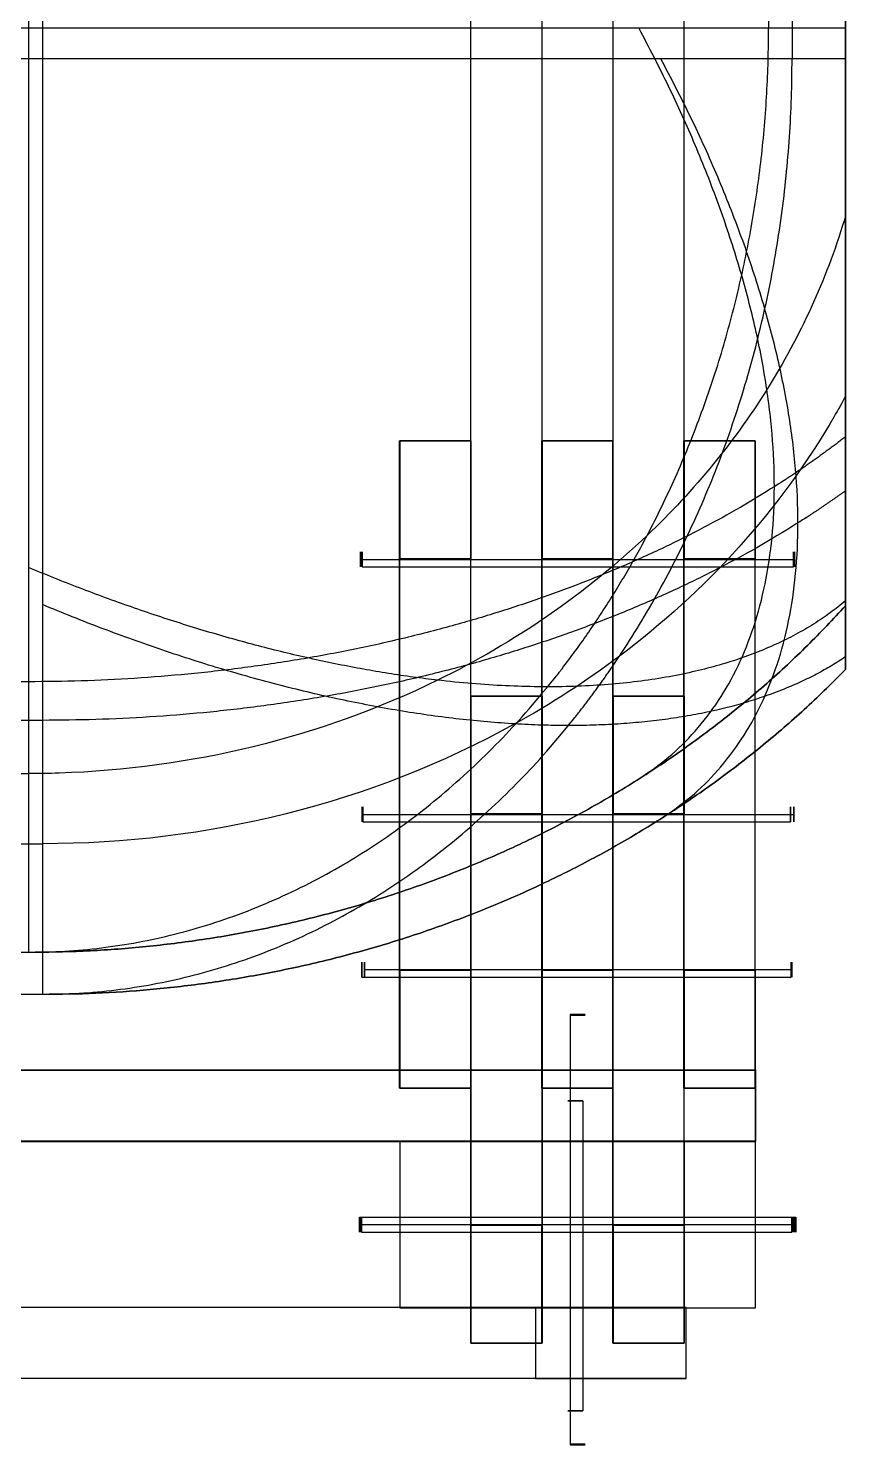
# Model space of a CAD drawing. Header units: millimetres. Extents: x -295 to 1561, y -7 to 1236.
# Drawn here: x -19.8 to 23.8, y -7.3 to 68.4 of the extents above; entities that cross this region are included whole.
import ezdxf

# ---------------------------------------------------------------- set-up
doc = ezdxf.new("R2010")
doc.units = ezdxf.units.MM
doc.header["$MEASUREMENT"] = 0
for name, color, linetype, true_color in [('00_主架構', 7, 'Continuous', 0x000000), ('00_主架構$01_小斜撐', 7, 'Continuous', 0x3f0000), ('00_主架構$02_大斜撐', 7, 'Continuous', 0x7f0000), ('00_主架構$03_橫撐', 7, 'Continuous', 0x3f0000), ('21_螺絲', 5, 'Continuous', 0x0000ff), ('竹編', 7, 'Continuous', 0x000000), ('草地', 7, 'Continuous', 0x000000)]:
    doc.layers.add(name, color=color, linetype=linetype, true_color=true_color)

msp = doc.modelspace()

# ---------------------------------------------------------------- linework, layer by layer
at = {"layer": '00_主架構'}
for points in [[(3.8, 0, 8.9), (3.8, 200, 8.9), (3.8, 400, 8.9)], [(3.8, 0), (3.8, 200), (3.8, 400)], [(3.8, 0, 300), (3.8, 200, 300), (3.8, 400, 300)], [(3.8, 0, 291.1), (3.8, 200, 291.1), (3.8, 400, 291.1)], [(7.6, 0, 8.9), (7.6, 200, 8.9), (7.6, 400, 8.9)], [(7.6, 0), (7.6, 200), (7.6, 400)], [(7.6, 0, 300), (7.6, 200, 300), (7.6, 400, 300)], [(7.6, 0, 291.1), (7.6, 200, 291.1), (7.6, 400, 291.1)], [(11.4, 0, 8.9), (11.4, 200, 8.9), (11.4, 400, 8.9)], [(11.4, 0), (11.4, 200), (11.4, 400)], [(11.4, 0, 300), (11.4, 200, 300), (11.4, 400, 300)], [(11.4, 0, 291.1), (11.4, 200, 291.1), (11.4, 400, 291.1)], [(15.2, 0, 8.9), (15.2, 200, 8.9), (15.2, 400, 8.9)], [(15.2, 0), (15.2, 200), (15.2, 400)], [(15.2, 0, 300), (15.2, 200, 300), (15.2, 400, 300)], [(15.2, 0, 291.1), (15.2, 200, 291.1), (15.2, 400, 291.1)], [(3.8, 8.9), (1.9, 8.9), (0, 8.9)], [(0, 8.9), (0, 8.9, 150), (0, 8.9, 300)], [(3.8, 8.9, 300), (1.9, 8.9, 300), (0, 8.9, 300)], [(0, 8.9), (0, 4.45), (0, 0)], [(0, 8.9, 300), (0, 4.45, 300), (0, 0, 300)], [(3.8, 0), (3.8, 4.45), (3.8, 8.9)], [(3.8, 8.9), (3.8, 8.9, 150), (3.8, 8.9, 300)], [(3.8, 0, 300), (3.8, 4.45, 300), (3.8, 8.9, 300)], [(11.4, 8.9), (9.5, 8.9), (7.6, 8.9)], [(7.6, 8.9), (7.6, 8.9, 150), (7.6, 8.9, 300)], [(11.4, 8.9, 300), (9.5, 8.9, 300), (7.6, 8.9, 300)], [(7.6, 8.9), (7.6, 4.45), (7.6, 0)], [(7.6, 8.9, 300), (7.6, 4.45, 300), (7.6, 0, 300)], [(11.4, 0), (11.4, 4.45), (11.4, 8.9)], [(11.4, 8.9), (11.4, 8.9, 150), (11.4, 8.9, 300)], [(11.4, 0, 300), (11.4, 4.45, 300), (11.4, 8.9, 300)], [(19, 8.9), (17.1, 8.9), (15.2, 8.9)], [(15.2, 8.9), (15.2, 8.9, 150), (15.2, 8.9, 300)], [(19, 8.9, 300), (17.1, 8.9, 300), (15.2, 8.9, 300)], [(15.2, 8.9), (15.2, 4.45), (15.2, 0)], [(15.2, 8.9, 300), (15.2, 4.45, 300), (15.2, 0, 300)], [(19, 0), (19, 4.45), (19, 8.9)], [(19, 8.9), (19, 8.9, 150), (19, 8.9, 300)], [(19, 0, 300), (19, 4.45, 300), (19, 8.9, 300)], [(0, 0), (1.9, 0), (3.8, 0)], [(0, 0, 300), (1.9, 0, 300), (3.8, 0, 300)], [(0, 0), (0, 0, 150), (0, 0, 300)], [(7.6, 0), (5.7, 0), (3.8, 0)], [(3.8, 0), (3.8, 0, 4.45), (3.8, 0, 8.9)], [(3.8, 0, 300), (5.7, 0, 300), (7.6, 0, 300)], [(7.6, 0, 291.1), (5.7, 0, 291.1), (3.8, 0, 291.1)], [(3.8, 0, 291.1), (3.8, 0, 295.55), (3.8, 0, 300)], [(3.8, 0), (3.8, 0, 150), (3.8, 0, 300)], [(7.6, 0, 8.9), (7.6, 0, 4.45), (7.6, 0)], [(7.6, 0), (9.5, 0), (11.4, 0)], [(7.6, 0, 300), (9.5, 0, 300), (11.4, 0, 300)], [(7.6, 0), (7.6, 0, 150), (7.6, 0, 300)], [(7.6, 0, 300), (7.6, 0, 295.55), (7.6, 0, 291.1)], [(15.2, 0), (13.3, 0), (11.4, 0)], [(11.4, 0), (11.4, 0, 4.45), (11.4, 0, 8.9)], [(11.4, 0), (11.4, 0, 150), (11.4, 0, 300)], [(11.4, 0, 300), (13.3, 0, 300), (15.2, 0, 300)], [(15.2, 0, 291.1), (13.3, 0, 291.1), (11.4, 0, 291.1)], [(11.4, 0, 291.1), (11.4, 0, 295.55), (11.4, 0, 300)], [(15.2, 0, 8.9), (15.2, 0, 4.45), (15.2, 0)], [(15.2, 0), (17.1, 0), (19, 0)], [(15.2, 0, 300), (17.1, 0, 300), (19, 0, 300)], [(15.2, 0), (15.2, 0, 150), (15.2, 0, 300)], [(15.2, 0, 300), (15.2, 0, 295.55), (15.2, 0, 291.1)], [(19, 0), (19, 0, 150), (19, 0, 300)], [(3.8, 0, 8.9), (5.7, 0, 8.9), (7.6, 0, 8.9)], [(11.4, 0, 8.9), (13.3, 0, 8.9), (15.2, 0, 8.9)]]:
    msp.add_open_spline(points, degree=2, dxfattribs=at)
at = {"layer": '00_主架構$01_小斜撐'}
for points in [[(-0.012, 46.329, 4.415), (1.888, 46.329, 4.415), (3.788, 46.329, 4.415)], [(-0.012, 18.044, 32.699), (-0.012, 32.186, 18.557), (-0.012, 46.329, 4.415)], [(-0.012, 40.035, -1.879), (-0.012, 43.182, 1.268), (-0.012, 46.329, 4.415)], [(0, 18.044, 267.301), (0, 32.186, 281.443), (0, 46.329, 295.585)], [(3.8, 46.329, 295.585), (1.9, 46.329, 295.585), (0, 46.329, 295.585)], [(0, 46.329, 295.585), (0, 43.182, 298.732), (0, 40.035, 301.879)], [(3.788, 18.044, 32.699), (3.788, 32.186, 18.557), (3.788, 46.329, 4.415)], [(3.788, 46.329, 4.415), (3.788, 43.182, 1.268), (3.788, 40.035, -1.879)], [(3.8, 18.044, 267.301), (3.8, 32.186, 281.443), (3.8, 46.329, 295.585)], [(3.8, 40.035, 301.879), (3.8, 43.182, 298.732), (3.8, 46.329, 295.585)], [(7.588, 46.329, 4.415), (9.488, 46.329, 4.415), (11.388, 46.329, 4.415)], [(7.588, 18.044, 32.699), (7.588, 32.186, 18.557), (7.588, 46.329, 4.415)], [(7.588, 40.035, -1.879), (7.588, 43.182, 1.268), (7.588, 46.329, 4.415)], [(7.6, 18.044, 267.301), (7.6, 32.186, 281.443), (7.6, 46.329, 295.585)], [(11.4, 46.329, 295.585), (9.5, 46.329, 295.585), (7.6, 46.329, 295.585)], [(7.6, 46.329, 295.585), (7.6, 43.182, 298.732), (7.6, 40.035, 301.879)], [(11.388, 18.044, 32.699), (11.388, 32.186, 18.557), (11.388, 46.329, 4.415)], [(11.388, 46.329, 4.415), (11.388, 43.182, 1.268), (11.388, 40.035, -1.879)], [(11.4, 18.044, 267.301), (11.4, 32.186, 281.443), (11.4, 46.329, 295.585)], [(11.4, 40.035, 301.879), (11.4, 43.182, 298.732), (11.4, 46.329, 295.585)], [(15.182, 46.329, 4.415), (17.082, 46.329, 4.415), (18.982, 46.329, 4.415)], [(15.182, 18.044, 32.699), (15.182, 32.186, 18.557), (15.182, 46.329, 4.415)], [(15.182, 40.035, -1.879), (15.182, 43.182, 1.268), (15.182, 46.329, 4.415)], [(15.194, 18.044, 267.301), (15.194, 32.186, 281.443), (15.194, 46.329, 295.585)], [(18.994, 46.329, 295.585), (17.094, 46.329, 295.585), (15.194, 46.329, 295.585)], [(15.194, 46.329, 295.585), (15.194, 43.182, 298.732), (15.194, 40.035, 301.879)], [(18.982, 18.044, 32.699), (18.982, 32.186, 18.557), (18.982, 46.329, 4.415)], [(18.982, 46.329, 4.415), (18.982, 43.182, 1.268), (18.982, 40.035, -1.879)], [(18.994, 18.044, 267.301), (18.994, 32.186, 281.443), (18.994, 46.329, 295.585)], [(18.994, 40.035, 301.879), (18.994, 43.182, 298.732), (18.994, 46.329, 295.585)], [(-0.012, 11.751, 26.406), (-0.012, 25.893, 12.264), (-0.012, 40.035, -1.879)], [(3.788, 40.035, -1.879), (1.888, 40.035, -1.879), (-0.012, 40.035, -1.879)], [(0, 40.035, 301.879), (1.9, 40.035, 301.879), (3.8, 40.035, 301.879)], [(0, 11.751, 273.594), (0, 25.893, 287.736), (0, 40.035, 301.879)], [(3.788, 11.751, 26.406), (3.788, 25.893, 12.264), (3.788, 40.035, -1.879)], [(3.8, 11.751, 273.594), (3.8, 25.893, 287.736), (3.8, 40.035, 301.879)], [(7.588, 11.751, 26.406), (7.588, 25.893, 12.264), (7.588, 40.035, -1.879)], [(11.388, 40.035, -1.879), (9.488, 40.035, -1.879), (7.588, 40.035, -1.879)], [(7.6, 40.035, 301.879), (9.5, 40.035, 301.879), (11.4, 40.035, 301.879)], [(7.6, 11.751, 273.594), (7.6, 25.893, 287.736), (7.6, 40.035, 301.879)], [(11.388, 11.751, 26.406), (11.388, 25.893, 12.264), (11.388, 40.035, -1.879)], [(11.4, 11.751, 273.594), (11.4, 25.893, 287.736), (11.4, 40.035, 301.879)], [(15.182, 11.751, 26.406), (15.182, 25.893, 12.264), (15.182, 40.035, -1.879)], [(18.982, 40.035, -1.879), (17.082, 40.035, -1.879), (15.182, 40.035, -1.879)], [(15.194, 40.035, 301.879), (17.094, 40.035, 301.879), (18.994, 40.035, 301.879)], [(15.194, 11.751, 273.594), (15.194, 25.893, 287.736), (15.194, 40.035, 301.879)], [(18.982, 11.751, 26.406), (18.982, 25.893, 12.264), (18.982, 40.035, -1.879)], [(18.994, 11.751, 273.594), (18.994, 25.893, 287.736), (18.994, 40.035, 301.879)], [(7.588, 32.699, 18.044), (5.688, 32.699, 18.044), (3.788, 32.699, 18.044)], [(3.788, 32.699, 18.044), (3.788, 18.557, 32.186), (3.788, 4.415, 46.329)], [(3.788, 32.699, 18.044), (3.788, 29.552, 14.898), (3.788, 26.406, 11.751)], [(3.8, 32.699, 281.956), (5.7, 32.699, 281.956), (7.6, 32.699, 281.956)], [(3.8, 32.699, 281.956), (3.8, 18.557, 267.814), (3.8, 4.415, 253.671)], [(3.8, 26.406, 288.249), (3.8, 29.552, 285.102), (3.8, 32.699, 281.956)], [(7.588, 26.406, 11.751), (7.588, 29.552, 14.898), (7.588, 32.699, 18.044)], [(7.588, 32.699, 18.044), (7.588, 18.557, 32.186), (7.588, 4.415, 46.329)], [(7.6, 32.699, 281.956), (7.6, 18.557, 267.814), (7.6, 4.415, 253.671)], [(7.6, 32.699, 281.956), (7.6, 29.552, 285.102), (7.6, 26.406, 288.249)], [(11.388, 32.699, 18.044), (13.288, 32.699, 18.044), (15.188, 32.699, 18.044)], [(11.388, 4.415, 46.329), (11.388, 18.557, 32.186), (11.388, 32.699, 18.044)], [(11.388, 26.406, 11.751), (11.388, 29.552, 14.898), (11.388, 32.699, 18.044)], [(11.4, 4.415, 253.671), (11.4, 18.557, 267.814), (11.4, 32.699, 281.956)], [(15.2, 32.699, 281.956), (13.3, 32.699, 281.956), (11.4, 32.699, 281.956)], [(11.4, 32.699, 281.956), (11.4, 29.552, 285.102), (11.4, 26.406, 288.249)], [(15.188, 4.415, 46.329), (15.188, 18.557, 32.186), (15.188, 32.699, 18.044)], [(15.188, 32.699, 18.044), (15.188, 29.552, 14.898), (15.188, 26.406, 11.751)], [(15.2, 4.415, 253.671), (15.2, 18.557, 267.814), (15.2, 32.699, 281.956)], [(15.2, 26.406, 288.249), (15.2, 29.552, 285.102), (15.2, 32.699, 281.956)], [(3.788, 26.406, 11.751), (5.688, 26.406, 11.751), (7.588, 26.406, 11.751)], [(3.788, 26.406, 11.751), (3.788, 12.264, 25.893), (3.788, -1.879, 40.035)], [(7.6, 26.406, 288.249), (5.7, 26.406, 288.249), (3.8, 26.406, 288.249)], [(3.8, 26.406, 288.249), (3.8, 12.264, 274.107), (3.8, -1.879, 259.965)], [(7.588, 26.406, 11.751), (7.588, 12.264, 25.893), (7.588, -1.879, 40.035)], [(7.6, 26.406, 288.249), (7.6, 12.264, 274.107), (7.6, -1.879, 259.965)], [(11.388, -1.879, 40.035), (11.388, 12.264, 25.893), (11.388, 26.406, 11.751)], [(15.188, 26.406, 11.751), (13.288, 26.406, 11.751), (11.388, 26.406, 11.751)], [(11.4, 26.406, 288.249), (13.3, 26.406, 288.249), (15.2, 26.406, 288.249)], [(11.4, -1.879, 259.965), (11.4, 12.264, 274.107), (11.4, 26.406, 288.249)], [(15.188, -1.879, 40.035), (15.188, 12.264, 25.893), (15.188, 26.406, 11.751)], [(15.2, -1.879, 259.965), (15.2, 12.264, 274.107), (15.2, 26.406, 288.249)], [(-0.012, 18.044, 32.699), (1.888, 18.044, 32.699), (3.788, 18.044, 32.699)], [(-0.012, 11.751, 26.406), (-0.012, 14.898, 29.552), (-0.012, 18.044, 32.699)], [(3.8, 18.044, 267.301), (1.9, 18.044, 267.301), (0, 18.044, 267.301)], [(0, 18.044, 267.301), (0, 14.898, 270.448), (0, 11.751, 273.594)], [(3.788, 18.044, 32.699), (3.788, 14.898, 29.552), (3.788, 11.751, 26.406)], [(3.8, 11.751, 273.594), (3.8, 14.898, 270.448), (3.8, 18.044, 267.301)], [(7.588, 18.044, 32.699), (9.488, 18.044, 32.699), (11.388, 18.044, 32.699)], [(7.588, 11.751, 26.406), (7.588, 14.898, 29.552), (7.588, 18.044, 32.699)], [(11.4, 18.044, 267.301), (9.5, 18.044, 267.301), (7.6, 18.044, 267.301)], [(7.6, 18.044, 267.301), (7.6, 14.898, 270.448), (7.6, 11.751, 273.594)], [(11.388, 18.044, 32.699), (11.388, 14.898, 29.552), (11.388, 11.751, 26.406)], [(11.4, 11.751, 273.594), (11.4, 14.898, 270.448), (11.4, 18.044, 267.301)], [(15.182, 18.044, 32.699), (17.082, 18.044, 32.699), (18.982, 18.044, 32.699)], [(15.182, 11.751, 26.406), (15.182, 14.898, 29.552), (15.182, 18.044, 32.699)], [(18.994, 18.044, 267.301), (17.094, 18.044, 267.301), (15.194, 18.044, 267.301)], [(15.194, 18.044, 267.301), (15.194, 14.898, 270.448), (15.194, 11.751, 273.594)], [(18.982, 18.044, 32.699), (18.982, 14.898, 29.552), (18.982, 11.751, 26.406)], [(18.994, 11.751, 273.594), (18.994, 14.898, 270.448), (18.994, 18.044, 267.301)], [(3.788, 11.751, 26.406), (1.888, 11.751, 26.406), (-0.012, 11.751, 26.406)], [(0, 11.751, 273.594), (1.9, 11.751, 273.594), (3.8, 11.751, 273.594)], [(11.388, 11.751, 26.406), (9.488, 11.751, 26.406), (7.588, 11.751, 26.406)], [(7.6, 11.751, 273.594), (9.5, 11.751, 273.594), (11.4, 11.751, 273.594)], [(18.982, 11.751, 26.406), (17.082, 11.751, 26.406), (15.182, 11.751, 26.406)], [(15.194, 11.751, 273.594), (17.094, 11.751, 273.594), (18.994, 11.751, 273.594)], [(7.588, 4.415, 46.329), (5.688, 4.415, 46.329), (3.788, 4.415, 46.329)], [(3.788, 4.415, 46.329), (3.788, 1.268, 43.182), (3.788, -1.879, 40.035)], [(3.8, 4.415, 253.671), (5.7, 4.415, 253.671), (7.6, 4.415, 253.671)], [(3.8, -1.879, 259.965), (3.8, 1.268, 256.818), (3.8, 4.415, 253.671)], [(7.588, -1.879, 40.035), (7.588, 1.268, 43.182), (7.588, 4.415, 46.329)], [(7.6, 4.415, 253.671), (7.6, 1.268, 256.818), (7.6, -1.879, 259.965)], [(11.388, 4.415, 46.329), (13.288, 4.415, 46.329), (15.188, 4.415, 46.329)], [(11.388, -1.879, 40.035), (11.388, 1.268, 43.182), (11.388, 4.415, 46.329)], [(15.2, 4.415, 253.671), (13.3, 4.415, 253.671), (11.4, 4.415, 253.671)], [(11.4, 4.415, 253.671), (11.4, 1.268, 256.818), (11.4, -1.879, 259.965)], [(15.188, 4.415, 46.329), (15.188, 1.268, 43.182), (15.188, -1.879, 40.035)], [(15.2, -1.879, 259.965), (15.2, 1.268, 256.818), (15.2, 4.415, 253.671)], [(3.788, -1.879, 40.035), (5.688, -1.879, 40.035), (7.588, -1.879, 40.035)], [(7.6, -1.879, 259.965), (5.7, -1.879, 259.965), (3.8, -1.879, 259.965)], [(15.188, -1.879, 40.035), (13.288, -1.879, 40.035), (11.388, -1.879, 40.035)], [(11.4, -1.879, 259.965), (13.3, -1.879, 259.965), (15.2, -1.879, 259.965)]]:
    msp.add_open_spline(points, degree=2, dxfattribs=at)
at = {"layer": '00_主架構$02_大斜撐'}
for points in [[(7.25, 0.019, 5.346), (-61.069, 0.019, 150.027), (-129.387, 0.019, 294.708)], [(15.298, 0.019, 9.146), (-53.021, 0.019, 153.827), (-121.339, 0.019, 298.508)], [(15.298, 0.019, 9.146), (11.274, 0.019, 7.246), (7.25, 0.019, 5.346)], [(7.25, 0.019, 5.346), (7.25, -1.881, 5.346), (7.25, -3.781, 5.346)], [(15.298, -3.781, 9.146), (15.298, -1.881, 9.146), (15.298, 0.019, 9.146)], [(7.25, -3.781, 5.346), (-61.069, -3.781, 150.027), (-129.387, -3.781, 294.708)], [(15.298, -3.781, 9.146), (-53.021, -3.781, 153.827), (-121.339, -3.781, 298.508)], [(7.25, -3.781, 5.346), (11.274, -3.781, 7.246), (15.298, -3.781, 9.146)]]:
    msp.add_open_spline(points, degree=2, dxfattribs=at)
at = {"layer": '00_主架構$03_橫撐'}
for points in [[(-281, 12.725, 145.55), (-131, 12.725, 145.55), (19, 12.725, 145.55)], [(-281, 12.725, 154.45), (-131, 12.725, 154.45), (19, 12.725, 154.45)], [(-281, 12.7, 8.9), (-131, 12.7, 8.9), (19, 12.7, 8.9)], [(-281, 12.7, 17.8), (-131, 12.7, 17.8), (19, 12.7, 17.8)], [(19, 8.925, 145.55), (19, 10.825, 145.55), (19, 12.725, 145.55)], [(19, 12.725, 145.55), (19, 12.725, 150), (19, 12.725, 154.45)], [(19, 12.725, 154.45), (19, 10.825, 154.45), (19, 8.925, 154.45)], [(19, 8.9, 8.9), (19, 10.8, 8.9), (19, 12.7, 8.9)], [(19, 12.7, 8.9), (19, 12.7, 13.35), (19, 12.7, 17.8)], [(19, 12.7, 17.8), (19, 10.8, 17.8), (19, 8.9, 17.8)], [(-281, 8.925, 145.55), (-131, 8.925, 145.55), (19, 8.925, 145.55)], [(-281, 8.925, 154.45), (-131, 8.925, 154.45), (19, 8.925, 154.45)], [(-281, 8.9, 8.9), (-131, 8.9, 8.9), (19, 8.9, 8.9)], [(-281, 8.9, 17.8), (-131, 8.9, 17.8), (19, 8.9, 17.8)], [(19, 8.925, 154.45), (19, 8.925, 150), (19, 8.925, 145.55)], [(19, 8.9, 17.8), (19, 8.9, 13.35), (19, 8.9, 8.9)]]:
    msp.add_open_spline(points, degree=2, dxfattribs=at)
at = {"layer": '21_螺絲'}
for points in [[(-2.097, 40, 295.15), (-2.097, 40.4, 295.15), (-2.097, 40.4, 295.55), (-2.097, 40.4, 295.95), (-2.097, 40, 295.95), (-2.097, 39.6, 295.95), (-2.097, 39.6, 295.55), (-2.097, 39.6, 295.15), (-2.097, 40, 295.15)], [(-2.011, 39.6, 4.45), (-2.011, 39.6, 4.05), (-2.011, 40, 4.05), (-2.011, 40.4, 4.05), (-2.011, 40.4, 4.45), (-2.011, 40.4, 4.85), (-2.011, 40, 4.85), (-2.011, 39.6, 4.85), (-2.011, 39.6, 4.45)], [(21.035, 39.6, 4.45), (21.035, 39.6, 4.05), (21.035, 40, 4.05), (21.035, 40.4, 4.05), (21.035, 40.4, 4.45), (21.035, 40.4, 4.85), (21.035, 40, 4.85), (21.035, 39.6, 4.85), (21.035, 39.6, 4.45)], [(21.084, 40, 295.15), (21.084, 40.4, 295.15), (21.084, 40.4, 295.55), (21.084, 40.4, 295.95), (21.084, 40, 295.95), (21.084, 39.6, 295.95), (21.084, 39.6, 295.55), (21.084, 39.6, 295.15), (21.084, 40, 295.15)], [(-2.019, 26.37, 281.52), (-2.019, 26.77, 281.52), (-2.019, 26.77, 281.92), (-2.019, 26.77, 282.32), (-2.019, 26.37, 282.32), (-2.019, 25.97, 282.32), (-2.019, 25.97, 281.92), (-2.019, 25.97, 281.52), (-2.019, 26.37, 281.52)], [(-1.982, 25.97, 18.08), (-1.982, 25.97, 17.68), (-1.982, 26.37, 17.68), (-1.982, 26.77, 17.68), (-1.982, 26.77, 18.08), (-1.982, 26.77, 18.48), (-1.982, 26.37, 18.48), (-1.982, 25.97, 18.48), (-1.982, 25.97, 18.08)], [(20.881, 25.97, 18.08), (20.881, 25.97, 17.68), (20.881, 26.37, 17.68), (20.881, 26.77, 17.68), (20.881, 26.77, 18.08), (20.881, 26.77, 18.48), (20.881, 26.37, 18.48), (20.881, 25.97, 18.48), (20.881, 25.97, 18.08)], [(21.058, 26.37, 281.52), (21.058, 26.77, 281.52), (21.058, 26.77, 281.92), (21.058, 26.77, 282.32), (21.058, 26.37, 282.32), (21.058, 25.97, 282.32), (21.058, 25.97, 281.92), (21.058, 25.97, 281.52), (21.058, 26.37, 281.52)], [(-2.028, 17.68, 26.37), (-2.028, 17.68, 25.97), (-2.028, 18.08, 25.97), (-2.028, 18.48, 25.97), (-2.028, 18.48, 26.37), (-2.028, 18.48, 26.77), (-2.028, 18.08, 26.77), (-2.028, 17.68, 26.77), (-2.028, 17.68, 26.37)], [(-1.886, 18.08, 273.23), (-1.886, 18.48, 273.23), (-1.886, 18.48, 273.63), (-1.886, 18.48, 274.03), (-1.886, 18.08, 274.03), (-1.886, 17.68, 274.03), (-1.886, 17.68, 273.63), (-1.886, 17.68, 273.23), (-1.886, 18.08, 273.23)], [(20.917, 17.68, 26.37), (20.917, 17.68, 25.97), (20.917, 18.08, 25.97), (20.917, 18.48, 25.97), (20.917, 18.48, 26.37), (20.917, 18.48, 26.77), (20.917, 18.08, 26.77), (20.917, 17.68, 26.77), (20.917, 17.68, 26.37)], [(20.95, 18.08, 273.23), (20.95, 18.48, 273.23), (20.95, 18.48, 273.63), (20.95, 18.48, 274.03), (20.95, 18.08, 274.03), (20.95, 17.68, 274.03), (20.95, 17.68, 273.63), (20.95, 17.68, 273.23), (20.95, 18.08, 273.23)], [(9.1, 15.673, 150), (9.1, 15.673, 149.6), (9.5, 15.673, 149.6), (9.9, 15.673, 149.6), (9.9, 15.673, 150), (9.9, 15.673, 150.4), (9.5, 15.673, 150.4), (9.1, 15.673, 150.4), (9.1, 15.673, 150)], [(9.1, 15.648, 13.35), (9.1, 15.648, 12.95), (9.5, 15.648, 12.95), (9.9, 15.648, 12.95), (9.9, 15.648, 13.35), (9.9, 15.648, 13.75), (9.5, 15.648, 13.75), (9.1, 15.648, 13.75), (9.1, 15.648, 13.35)], [(9.774, 11.066, 11.259), (9.785, 11.066, 11.659), (9.385, 11.066, 11.67), (8.985, 11.066, 11.681), (8.974, 11.066, 11.281), (8.963, 11.066, 10.881), (9.363, 11.066, 10.87), (9.763, 11.066, 10.859), (9.774, 11.066, 11.259)], [(-2.155, 4.85, 4.45), (-2.155, 4.85, 4.85), (-2.155, 4.45, 4.85), (-2.155, 4.05, 4.85), (-2.155, 4.05, 4.45), (-2.155, 4.05, 4.05), (-2.155, 4.45, 4.05), (-2.155, 4.85, 4.05), (-2.155, 4.85, 4.45)], [(-2.146, 4.85, 295.55), (-2.146, 4.85, 295.95), (-2.146, 4.45, 295.95), (-2.146, 4.05, 295.95), (-2.146, 4.05, 295.55), (-2.146, 4.05, 295.15), (-2.146, 4.45, 295.15), (-2.146, 4.85, 295.15), (-2.146, 4.85, 295.55)], [(-2.088, 4.45, 259.6), (-2.088, 4.85, 259.6), (-2.088, 4.85, 260), (-2.088, 4.85, 260.4), (-2.088, 4.45, 260.4), (-2.088, 4.05, 260.4), (-2.088, 4.05, 260), (-2.088, 4.05, 259.6), (-2.088, 4.45, 259.6)], [(-2.049, 4.05, 40), (-2.049, 4.05, 39.6), (-2.049, 4.45, 39.6), (-2.049, 4.85, 39.6), (-2.049, 4.85, 40), (-2.049, 4.85, 40.4), (-2.049, 4.45, 40.4), (-2.049, 4.05, 40.4), (-2.049, 4.05, 40)], [(20.94, 4.05, 40), (20.94, 4.05, 39.6), (20.94, 4.45, 39.6), (20.94, 4.85, 39.6), (20.94, 4.85, 40), (20.94, 4.85, 40.4), (20.94, 4.45, 40.4), (20.94, 4.05, 40.4), (20.94, 4.05, 40)], [(21.015, 4.45, 259.6), (21.015, 4.85, 259.6), (21.015, 4.85, 260), (21.015, 4.85, 260.4), (21.015, 4.45, 260.4), (21.015, 4.05, 260.4), (21.015, 4.05, 260), (21.015, 4.05, 259.6), (21.015, 4.45, 259.6)], [(21.078, 4.85, 4.45), (21.078, 4.85, 4.85), (21.078, 4.45, 4.85), (21.078, 4.05, 4.85), (21.078, 4.05, 4.45), (21.078, 4.05, 4.05), (21.078, 4.45, 4.05), (21.078, 4.85, 4.05), (21.078, 4.85, 4.45)], [(21.151, 4.85, 295.55), (21.151, 4.85, 295.95), (21.151, 4.45, 295.95), (21.151, 4.05, 295.95), (21.151, 4.05, 295.55), (21.151, 4.05, 295.15), (21.151, 4.45, 295.15), (21.151, 4.85, 295.15), (21.151, 4.85, 295.55)], [(9.774, -5.501, 11.259), (9.785, -5.501, 11.659), (9.385, -5.501, 11.67), (8.985, -5.501, 11.681), (8.974, -5.501, 11.281), (8.963, -5.501, 10.881), (9.363, -5.501, 10.87), (9.763, -5.501, 10.859), (9.774, -5.501, 11.259)], [(9.1, -7.285, 150), (9.1, -7.285, 149.6), (9.5, -7.285, 149.6), (9.9, -7.285, 149.6), (9.9, -7.285, 150), (9.9, -7.285, 150.4), (9.5, -7.285, 150.4), (9.1, -7.285, 150.4), (9.1, -7.285, 150)], [(9.1, -7.31, 13.35), (9.1, -7.31, 12.95), (9.5, -7.31, 12.95), (9.9, -7.31, 12.95), (9.9, -7.31, 13.35), (9.9, -7.31, 13.75), (9.5, -7.31, 13.75), (9.1, -7.31, 13.75), (9.1, -7.31, 13.35)]]:
    msp.add_rational_spline(points, [1, 0.707106781187, 1, 0.707106781187, 1, 0.707106781187, 1, 0.707106781187, 1], degree=2, knots=[0, 0, 0, 0.628319, 0.628319, 1.256637, 1.256637, 1.884956, 1.884956, 2.513274, 2.513274, 2.513274], dxfattribs=at)
for points in [[(-2.097, 40, 295.15), (9.494, 40, 295.15), (21.084, 40, 295.15)], [(-2.011, 39.6, 4.45), (9.512, 39.6, 4.45), (21.035, 39.6, 4.45)], [(-2.019, 26.37, 281.52), (9.52, 26.37, 281.52), (21.058, 26.37, 281.52)], [(-1.982, 25.97, 18.08), (9.45, 25.97, 18.08), (20.881, 25.97, 18.08)], [(-2.028, 17.68, 26.37), (9.445, 17.68, 26.37), (20.917, 17.68, 26.37)], [(-1.886, 18.08, 273.23), (9.532, 18.08, 273.23), (20.95, 18.08, 273.23)], [(9.1, 15.673, 150), (9.1, 4.194, 150), (9.1, -7.285, 150)], [(9.1, 15.648, 13.35), (9.1, 4.169, 13.35), (9.1, -7.31, 13.35)], [(9.774, 11.066, 11.259), (9.774, 2.783, 11.259), (9.774, -5.501, 11.259)], [(-2.155, 4.85, 4.45), (9.462, 4.85, 4.45), (21.078, 4.85, 4.45)], [(-2.146, 4.85, 295.55), (9.503, 4.85, 295.55), (21.151, 4.85, 295.55)], [(-2.088, 4.45, 259.6), (9.463, 4.45, 259.6), (21.015, 4.45, 259.6)], [(-2.049, 4.05, 40), (9.446, 4.05, 40), (20.94, 4.05, 40)]]:
    msp.add_open_spline(points, degree=2, dxfattribs=at)
at = {"layer": '竹編'}
for p, q in [((-19.088, 333.285, 286.458), (-19.088, 66.754, 286.458)), ((-19.847, 331.63, 285.249), (-19.847, 68.383, 285.249)), ((-19.847, 68.383, 285.249), (-201.73, 68.383, 285.249)), ((-19.088, 66.754, 286.458), (-203.259, 66.754, 286.458))]:
    msp.add_line(p, q, dxfattribs=at)
for points in [[(20.958, 333.285, 271.813), (20.958, 200.02, 271.813), (20.958, 66.754, 271.813)], [(23.82, 333.285, 269.091), (23.82, 200.02, 269.091), (23.82, 66.754, 269.091)], [(23.82, 68.383, 266.753), (23.82, 200.006, 266.753), (23.82, 331.63, 266.753)], [(23.82, 58.388, 33.875), (23.82, 53.561, 33.875), (23.82, 48.734, 33.875)], [(23.82, 37.525, 235.947), (23.82, 37.525, 149.484), (23.82, 37.525, 63.02)], [(23.82, 37.525, 168.072), (23.82, 35.823, 168.072), (23.82, 34.12, 168.072)], [(23.82, 34.12, 61.082), (23.82, 34.12, 148.77), (23.82, 34.12, 236.458)], [(-19.847, 33.463, 270.809), (-110.789, 33.463, 270.809), (-201.73, 33.463, 270.809)], [(19.702, 33.463, 63.02), (19.702, 33.463, 149.484), (19.702, 33.463, 235.947)], [(-19.088, 31.399, 271.813), (-111.174, 31.399, 271.813), (-203.259, 31.399, 271.813)], [(20.958, 31.399, 61.082), (20.958, 31.399, 148.77), (20.958, 31.399, 236.458)], [(-201.73, 28.552, 33.875), (-110.789, 28.552, 33.875), (-19.847, 28.552, 33.875)], [(-203.259, 24.804, 33.875), (-111.174, 24.804, 33.875), (-19.088, 24.804, 33.875)], [(-19.847, 18.999, 63.02), (-110.789, 18.999, 63.02), (-201.73, 18.999, 63.02)], [(-19.847, 18.999, 235.947), (-110.789, 18.999, 235.947), (-201.73, 18.999, 235.947)], [(-19.847, 18.999, 63.02), (-19.847, 18.999, 149.484), (-19.847, 18.999, 235.947)], [(-19.088, 16.754, 61.082), (-111.174, 16.754, 61.082), (-203.259, 16.754, 61.082)], [(-19.088, 16.754, 236.458), (-111.174, 16.754, 236.458), (-203.259, 16.754, 236.458)], [(-19.088, 16.754, 148.77), (-111.174, 16.754, 148.77), (-203.259, 16.754, 148.77)], [(-19.088, 16.754, 61.082), (-19.088, 16.754, 148.77), (-19.088, 16.754, 236.458)]]:
    msp.add_open_spline(points, degree=2, dxfattribs=at)
for points, weights in [([(-19.847, 68.383, 285.249), (-19.847, 18.999, 285.249), (-19.847, 18.999, 235.947)], [1, 0.707106781187, 1]), ([(23.82, 68.383, 266.753), (7.028, 68.383, 285.249), (-19.847, 68.383, 285.249)], [0.856162286179, 0.834006935343, 1]), ([(12.783, 28.274, 235.948), (28.84, 38.459, 265.821), (12.783, 68.382, 275.989)], [0.938666864925, 0.768439916261, 0.938666864925]), ([(-19.088, 66.754, 286.458), (-19.088, 16.754, 286.458), (-19.088, 16.754, 236.458)], [1, 0.707106781187, 1]), ([(23.82, 66.754, 269.091), (6.875, 66.754, 286.458), (-19.088, 66.754, 286.458)], [0.854732304005, 0.840413836873, 1]), ([(13.952, 26.145, 236.458), (30.212, 36.457, 266.755), (13.952, 66.753, 277.067)], [0.938666864925, 0.768439916261, 0.938666864925]), ([(-19.847, 18.999, 63.02), (7.028, 18.999, 63.02), (23.82, 37.525, 63.02)], [1, 0.834006935343, 0.856162286179]), ([(23.82, 37.525, 235.947), (7.028, 18.999, 235.947), (-19.847, 18.999, 235.947)], [0.856162286179, 0.834006935343, 1]), ([(23.82, 37.525, 149.484), (7.028, 18.999, 149.484), (-19.847, 18.999, 149.484)], [0.856162286179, 0.834006935343, 1]), ([(23.82, 37.79, 58.992), (16.753, 31.841, 44.493), (2.02, 33.545, 33.875)], [0.913239651211, 0.837496701816, 0.85787293167]), ([(-19.088, 16.754, 61.082), (6.875, 16.754, 61.082), (23.82, 34.12, 61.082)], [1, 0.840413836873, 0.854732304005]), ([(23.82, 34.12, 236.458), (6.875, 16.754, 236.458), (-19.088, 16.754, 236.458)], [0.854732304005, 0.840413836873, 1]), ([(23.82, 34.12, 148.77), (6.875, 16.754, 148.77), (-19.088, 16.754, 148.77)], [0.854732304005, 0.840413836873, 1]), ([(23.82, 34.796, 54.473), (17.471, 30.537, 42.939), (6.146, 31.209, 33.875)], [0.899956500887, 0.846608476204, 0.854592800141]), ([(-19.847, 28.552, 33.875), (-19.847, 18.999, 46.887), (-19.847, 18.999, 63.02)], [0.858561668602, 0.880635586467, 1]), ([(-19.088, 24.804, 33.875), (-19.088, 16.754, 46.287), (-19.088, 16.754, 61.082)], [0.863036376345, 0.890819341679, 1])]:
    msp.add_rational_spline(points, weights, degree=2, dxfattribs=at)
for points, knots in [([(23.82, 37.525, 235.947), (23.82, 37.525, 236.937), (23.82, 37.573, 237.929), (23.82, 37.669, 238.917), (23.82, 38.36, 246.032), (23.82, 41.506, 252.681), (23.82, 46.563, 257.731), (23.82, 51.626, 262.785), (23.82, 58.288, 265.921), (23.82, 65.408, 266.61), (23.82, 66.398, 266.706), (23.82, 67.391, 266.753), (23.82, 68.383, 266.753)], [25.061089, 25.061089, 25.061089, 25.061089, 28.049171, 28.049171, 28.049171, 49.699881, 49.699881, 49.699881, 71.370008, 71.370008, 71.370008, 74.362995, 74.362995, 74.362995, 74.362995]), ([(23.82, 66.754, 269.091), (23.82, 65.33, 269.091), (23.82, 63.904, 268.998), (23.82, 62.485, 268.811), (23.82, 55.366, 267.872), (23.82, 48.756, 264.611), (23.82, 43.678, 259.533), (23.82, 38.601, 254.456), (23.82, 35.34, 247.845), (23.82, 34.401, 240.726), (23.82, 34.214, 239.307), (23.82, 34.12, 237.882), (23.82, 34.12, 236.458)], [26.47951, 26.47951, 26.47951, 26.47951, 30.789183, 30.789183, 30.789183, 52.521554, 52.521554, 52.521554, 74.253925, 74.253925, 74.253925, 78.563598, 78.563598, 78.563598, 78.563598]), ([(23.82, 58.388, 33.875), (22.889, 55.216, 33.875), (21.528, 52.191, 33.875), (19.793, 49.372, 33.875), (17.965, 46.4, 33.875), (15.744, 43.69, 33.875), (13.217, 41.287, 33.875), (9.911, 38.142, 33.875), (6.114, 35.548, 33.875), (2.02, 33.545, 33.875), (-4.27, 30.467, 33.875), (-11.209, 28.804, 33.875), (-18.199, 28.579, 33.875), (-18.748, 28.561, 33.875), (-19.298, 28.552, 33.875), (-19.847, 28.552, 33.875)], [1.437352, 1.437352, 1.437352, 1.437352, 11.38225, 11.38225, 11.38225, 21.862828, 21.862828, 21.862828, 35.582027, 35.582027, 35.582027, 56.713265, 56.713265, 56.713265, 58.379278, 58.379278, 58.379278, 58.379278]), ([(23.82, 58.388, 33.875), (23.82, 55.28, 34.937), (23.82, 52.342, 36.494), (23.82, 49.693, 38.507), (23.82, 45.065, 42.024), (23.82, 41.525, 46.777), (23.82, 39.484, 52.22), (23.82, 38.664, 54.406), (23.82, 38.096, 56.678), (23.82, 37.79, 58.992), (23.82, 37.613, 60.332), (23.82, 37.525, 61.677), (23.82, 37.525, 63.02)], [10.359116, 10.359116, 10.359116, 10.359116, 20.427536, 20.427536, 20.427536, 37.979907, 37.979907, 37.979907, 44.990861, 44.990861, 44.990861, 49.063436, 49.063436, 49.063436, 49.063436]), ([(23.82, 48.734, 33.875), (23.622, 48.365, 33.875), (23.417, 48, 33.875), (23.207, 47.638, 33.875), (20.3, 42.624, 33.875), (16.352, 38.301, 33.875), (11.729, 34.823, 33.875), (9.955, 33.489, 33.875), (8.088, 32.283, 33.875), (6.146, 31.209, 33.875), (-1.547, 26.952, 33.875), (-10.316, 24.804, 33.875), (-19.088, 24.804, 33.875)], [0.809398, 0.809398, 0.809398, 0.809398, 2.065293, 2.065293, 2.065293, 19.500581, 19.500581, 19.500581, 26.16252, 26.16252, 26.16252, 52.775796, 52.775796, 52.775796, 52.775796]), ([(23.82, 34.12, 61.082), (23.82, 34.12, 58.872), (23.82, 34.345, 56.658), (23.82, 34.796, 54.473), (23.82, 35.019, 53.397), (23.82, 35.296, 52.333), (23.82, 35.626, 51.284), (23.82, 37.741, 44.565), (23.82, 41.973, 38.71), (23.82, 47.691, 34.595), (23.82, 48.034, 34.348), (23.82, 48.382, 34.107), (23.82, 48.734, 33.875)], [12.601969, 12.601969, 12.601969, 12.601969, 19.341911, 19.341911, 19.341911, 22.640036, 22.640036, 22.640036, 43.953519, 43.953519, 43.953519, 45.233162, 45.233162, 45.233162, 45.233162])]:
    msp.add_open_spline(points, degree=3, knots=knots, dxfattribs=at)
for points, weights, knots in [([(23.82, 46.563, 257.731), (22.026, 45.164, 259.128), (20.011, 43.886, 260.404), (3.578, 33.463, 270.809), (-19.847, 33.463, 270.809)], [0.83841223745, 0.844835936915, 0.853553390593, 0.787291715137, 0.853553390593], [142.972958, 142.972958, 142.972958, 148.191011, 148.191011, 187.853618, 187.853618, 187.853618]), ([(23.82, 43.678, 259.533), (22.592, 42.788, 260.423), (21.271, 41.951, 261.261), (4.631, 31.399, 271.813), (-19.088, 31.399, 271.813)], [0.843196380457, 0.847891007252, 0.853553390593, 0.787291715137, 0.853553390593], [144.801648, 144.801648, 144.801648, 148.191011, 148.191011, 187.853618, 187.853618, 187.853618]), ([(-19.847, 18.999, 63.02), (-3.647, 18.999, 48.74), (7.898, 33.19, 38.563), (10.903, 36.884, 35.914), (13.217, 41.287, 33.875)], [0.850917875886, 0.788636776196, 0.853553390593, 0.835647305267, 0.827418847001], [109.333524, 109.333524, 109.333524, 148.191011, 148.191011, 158.909153, 158.909153, 158.909153]), ([(-19.088, 16.754, 61.082), (-2.684, 16.754, 46.599), (9.006, 31.122, 36.279), (10.442, 32.887, 35.011), (11.729, 34.823, 33.875)], [0.850917875886, 0.788636776196, 0.853553390593, 0.845007861554, 0.838666504566], [109.333524, 109.333524, 109.333524, 148.191011, 148.191011, 153.306154, 153.306154, 153.306154])]:
    msp.add_rational_spline(points, weights, degree=2, knots=knots, dxfattribs=at)
at = {"layer": '草地'}
for p, q in [((-19.088, 333.285, 11.082), (-19.088, 66.754, 11.082)), ((-19.847, 331.63, 13.718), (-19.847, 68.383, 13.718)), ((-19.847, 68.383, 13.718), (-201.73, 68.383, 13.718)), ((-19.088, 66.754, 11.082), (-203.259, 66.754, 11.082))]:
    msp.add_line(p, q, dxfattribs=at)
for points, degree in [([(20.958, 333.285, 25.726), (20.958, 200.02, 25.726), (20.958, 66.754, 25.726)], 2), ([(23.82, 333.285, 28.448), (23.82, 200.02, 28.448), (23.82, 66.754, 28.448)], 2), ([(19.702, 331.63, 28.158), (19.702, 200.006, 28.158), (19.702, 68.383, 28.158)], 2), ([(23.82, 68.383, 32.214), (23.82, 200.006, 32.214), (23.82, 331.63, 32.214)], 2), ([(23.82, 68.383, 32.214), (23.82, 64.96, 32.214), (23.82, 61.584, 32.782), (23.82, 58.388, 33.875)], 3), ([(23.82, 48.734, 33.875), (23.82, 54.069, 30.341), (23.82, 60.335, 28.448), (23.82, 66.754, 28.448)], 3), ([(23.82, 58.388, 33.875), (23.82, 53.561, 33.875), (23.82, 48.734, 33.875)], 2), ([(-19.847, 33.463, 28.158), (-110.789, 33.463, 28.158), (-201.73, 33.463, 28.158)], 2), ([(-19.088, 31.399, 25.726), (-111.174, 31.399, 25.726), (-203.259, 31.399, 25.726)], 2), ([(-201.73, 28.552, 33.875), (-110.789, 28.552, 33.875), (-19.847, 28.552, 33.875)], 2), ([(-203.259, 24.804, 33.875), (-111.174, 24.804, 33.875), (-19.088, 24.804, 33.875)], 2)]:
    msp.add_open_spline(points, degree=degree, dxfattribs=at)
for points, weights in [([(-19.847, 68.383, 13.718), (-19.847, 43.35, 13.718), (-19.847, 28.552, 33.875)], [1, 0.82647119472, 0.858561668602]), ([(23.82, 68.383, 32.214), (7.028, 68.383, 13.718), (-19.847, 68.383, 13.718)], [0.856162286179, 0.834006935343, 1]), ([(13.217, 41.287, 33.875), (19.702, 53.625, 28.158), (19.702, 68.383, 28.158)], [0.827418847001, 0.805197800463, 0.853553390593]), ([(-19.088, 66.754, 11.082), (-19.088, 39.587, 11.082), (-19.088, 24.804, 33.875)], [1, 0.816287439507, 0.863036376345]), ([(23.82, 66.754, 28.448), (6.875, 66.754, 11.082), (-19.088, 66.754, 11.082)], [0.854732304005, 0.840413836873, 1]), ([(11.729, 34.823, 33.875), (20.958, 48.709, 25.726), (20.958, 66.754, 25.726)], [0.838666504566, 0.795837244177, 0.853553390593]), ([(2.02, 33.545, 33.875), (-8.287, 34.737, 26.446), (-19.846, 39.572, 22.978)], [0.85787293167, 0.872727621962, 0.938666864925]), ([(6.146, 31.209, 33.875), (-5.497, 31.899, 24.556), (-19.087, 37.584, 20.472)], [0.854592800141, 0.862959120647, 0.938666864925])]:
    msp.add_rational_spline(points, weights, degree=2, dxfattribs=at)
for points, knots in [([(23.82, 58.388, 33.875), (22.889, 55.216, 33.875), (21.528, 52.191, 33.875), (19.793, 49.372, 33.875), (17.965, 46.4, 33.875), (15.744, 43.69, 33.875), (13.217, 41.287, 33.875), (9.911, 38.142, 33.875), (6.114, 35.548, 33.875), (2.02, 33.545, 33.875), (-4.27, 30.467, 33.875), (-11.209, 28.804, 33.875), (-18.199, 28.579, 33.875), (-18.748, 28.561, 33.875), (-19.298, 28.552, 33.875), (-19.847, 28.552, 33.875)], [1.437352, 1.437352, 1.437352, 1.437352, 11.38225, 11.38225, 11.38225, 21.862828, 21.862828, 21.862828, 35.582027, 35.582027, 35.582027, 56.713265, 56.713265, 56.713265, 58.379278, 58.379278, 58.379278, 58.379278]), ([(23.82, 48.734, 33.875), (23.622, 48.365, 33.875), (23.417, 48, 33.875), (23.207, 47.638, 33.875), (20.3, 42.624, 33.875), (16.352, 38.301, 33.875), (11.729, 34.823, 33.875), (9.955, 33.489, 33.875), (8.088, 32.283, 33.875), (6.146, 31.209, 33.875), (-1.547, 26.952, 33.875), (-10.316, 24.804, 33.875), (-19.088, 24.804, 33.875)], [0.809398, 0.809398, 0.809398, 0.809398, 2.065293, 2.065293, 2.065293, 19.500581, 19.500581, 19.500581, 26.16252, 26.16252, 26.16252, 52.775796, 52.775796, 52.775796, 52.775796])]:
    msp.add_open_spline(points, degree=3, knots=knots, dxfattribs=at)

doc.saveas('drawing.dxf')
